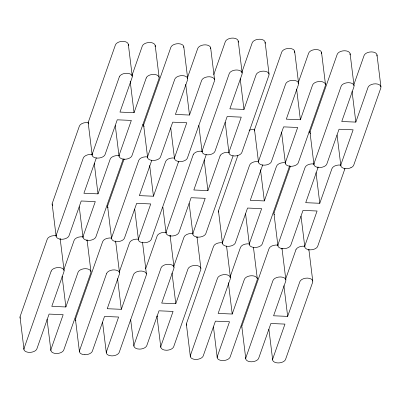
<?xml version="1.0" encoding="UTF-8"?>
<svg xmlns="http://www.w3.org/2000/svg" width="401" height="401" viewBox="0 0 401 401"><rect width="100%" height="100%" fill="white"/><g stroke="black" fill="none" stroke-linecap="round" stroke-linejoin="round"><path stroke-width="0.6" d="M52.315 203.217L79.368 126.125A6.581 3.815 -7 0 1 88.39 122.661M20.19 316.314L47.243 239.222A6.581 3.815 -7 0 1 56.265 235.758M88.36 122.039L115.413 44.947A6.581 3.815 -7 0 1 123.172 41.348A6.581 3.815 -7 0 1 128.225 45.493M24.11 348.233L51.163 271.141M92.28 153.959L119.333 76.867M63.814 269.753L74.125 240.364A6.581 3.815 -7 0 1 83.152 236.901M131.984 75.478L142.295 46.09A6.581 3.815 -7 0 1 150.059 42.491A6.581 3.815 -7 0 1 155.107 46.631M96.245 157.804A6.581 3.815 -7 0 1 96.1 158.59L83.919 193.267L97.999 193.868L110.17 159.187A6.586 3.815 -7 0 1 117.929 155.588A6.576 3.809 -7 0 1 119.192 155.723M51.158 271.141A6.581 3.815 -7 0 1 58.927 267.542A6.581 3.815 -7 0 1 63.975 271.688L51.794 306.364L65.874 306.965L78.045 272.284A6.586 3.815 -7 0 1 85.804 268.685A6.576 3.809 -7 0 1 90.842 272.825L63.794 349.918A6.556 3.799 -7 0 1 60.977 352.559A6.652 3.855 -7 0 1 56.371 353.517A6.571 3.809 -7 0 1 50.997 349.376L63.168 314.685L49.087 314.088L36.912 348.78A6.556 3.799 -7 0 1 34.095 351.421A6.652 3.855 -7 0 1 26.727 351.968A6.652 3.855 -7 0 1 23.985 348.193M119.328 76.867A6.581 3.815 -7 0 1 127.092 73.268A6.581 3.815 -7 0 1 132.145 77.413L119.964 112.09L134.044 112.691L146.215 78.01M107.764 205.573L124.079 159.082M75.639 318.67L102.691 241.577A6.581 3.815 -7 0 1 111.714 238.114M143.809 124.395L170.861 47.303A6.581 3.815 -7 0 1 178.29 43.694A6.581 3.815 -7 0 1 183.778 47.448M111.684 237.492L138.736 160.4A6.581 3.815 -7 0 1 147.758 156.936M106.611 273.497L79.558 350.589A6.571 3.809 -7 0 0 84.937 354.72M147.728 156.315L174.781 79.223A6.581 3.815 -7 0 1 182.54 75.624A6.581 3.815 -7 0 1 187.593 79.764L175.412 114.445L189.493 115.042L201.663 80.36A6.586 3.815 -7 0 1 209.422 76.761A6.576 3.809 -7 0 1 214.455 80.907L187.412 157.999A6.556 3.799 -7 0 1 184.595 160.641A6.652 3.855 -7 0 1 179.989 161.598A6.571 3.809 -7 0 1 174.615 157.458L186.786 122.761L172.701 122.165L160.53 156.856A6.556 3.799 -7 0 1 157.708 159.498A6.652 3.855 -7 0 1 150.34 160.044A6.652 3.855 -7 0 1 147.603 156.27M119.262 272.109L129.573 242.715A6.581 3.815 -7 0 1 138.596 239.252M187.432 77.834L197.743 48.441A6.581 3.815 -7 0 1 205.177 44.837A6.581 3.815 -7 0 1 210.665 48.591M138.566 238.635L150.741 203.939L136.661 203.342L124.485 238.034A6.556 3.799 -7 0 1 121.663 240.675A6.652 3.855 -7 0 1 117.062 241.633A6.571 3.809 -7 0 1 111.684 237.492M151.693 160.159A6.581 3.815 -7 0 1 151.548 160.941L139.368 195.623L153.448 196.219L165.618 161.538A6.576 3.809 -7 0 1 174.641 158.079M106.606 273.497A6.581 3.815 -7 0 1 114.37 269.898A6.581 3.815 -7 0 1 119.423 274.038L107.242 308.72L121.323 309.316L133.493 274.635A6.586 3.815 -7 0 1 141.252 271.036A6.576 3.809 -7 0 1 146.285 275.181L119.242 352.273A6.556 3.799 -7 0 1 116.425 354.915A6.652 3.855 -7 0 1 111.819 355.872A6.571 3.809 -7 0 1 106.445 351.732L118.616 317.036L104.536 316.439L92.36 351.131A6.556 3.799 -7 0 1 89.538 353.772A6.652 3.855 -7 0 1 84.937 354.73M178.42 162.084L151.367 239.176A6.556 3.799 -7 0 1 148.55 241.818A6.652 3.855 -7 0 1 141.182 242.364A6.652 3.855 -7 0 1 138.44 238.59M145.593 268.906L157.157 235.948A6.581 3.815 -7 0 1 166.179 232.485M213.763 74.631L225.327 41.674A6.581 3.815 -7 0 1 233.091 38.08A6.581 3.815 -7 0 1 238.139 42.22M193.202 154.771L166.149 231.863A6.571 3.809 -7 0 0 171.528 235.999A6.652 3.855 -7 0 0 176.124 235.046A6.556 3.799 -7 0 0 178.951 232.41L191.127 197.718L205.207 198.315L193.036 233.006M173.934 265.893L184.044 237.091A6.581 3.815 -7 0 1 193.066 233.628M241.898 72.205L252.209 42.817A6.581 3.815 -7 0 1 259.973 39.218A6.581 3.815 -7 0 1 265.026 43.363M206.159 154.53A6.581 3.815 -7 0 1 206.014 155.317L193.833 189.999L207.918 190.595L220.084 155.914M175.793 303.692L187.959 269.011A6.576 3.809 -7 0 1 195.708 265.417A6.576 3.809 -7 0 1 200.756 269.552L173.713 346.649A6.556 3.799 -7 0 1 170.891 349.291A6.652 3.855 -7 0 1 166.285 350.243A6.571 3.809 -7 0 1 160.911 346.103L173.082 311.412L159.002 310.815L146.826 345.507A6.556 3.799 -7 0 1 144.009 348.148A6.652 3.855 -7 0 1 139.403 349.106A6.571 3.809 -7 0 1 134.029 344.96L161.077 267.868A6.581 3.815 -7 0 1 168.841 264.274A6.581 3.815 -7 0 1 173.889 268.414L161.708 303.096L175.793 303.692L172.024 273.001M243.963 109.418L256.129 74.736A6.576 3.809 -7 0 1 263.878 71.142A6.576 3.809 -7 0 1 268.926 75.278L241.883 152.375A6.556 3.799 -7 0 1 239.061 155.017A6.652 3.855 -7 0 1 234.455 155.974A6.571 3.809 -7 0 1 229.081 151.829L241.252 117.137L227.172 116.541L214.996 151.232A6.556 3.799 -7 0 1 212.179 153.874A6.652 3.855 -7 0 1 207.573 154.831A6.571 3.809 -7 0 1 202.199 150.686L229.247 73.594A6.581 3.815 -7 0 1 237.011 70A6.581 3.815 -7 0 1 242.059 74.14L229.878 108.821L243.963 109.418L240.194 78.726M218.66 210.279L237.863 155.548M186.535 323.376L213.588 246.284A6.581 3.815 -7 0 1 222.61 242.821M254.705 129.102L281.753 52.01A6.581 3.815 -7 0 1 289.517 48.411A6.581 3.815 -7 0 1 294.57 52.551M222.58 242.199L249.628 165.107A6.581 3.815 -7 0 1 258.655 161.643M190.455 355.296L217.507 278.204A6.581 3.815 -7 0 1 225.267 274.605A6.581 3.815 -7 0 1 230.319 278.745L218.139 313.427L232.219 314.028L244.389 279.347A6.581 3.815 -7 0 1 252.149 275.748A6.581 3.815 -7 0 1 257.201 279.888L230.139 356.98A6.556 3.799 -7 0 1 227.317 359.622A6.611 3.83 -7 0 1 220.014 360.173A6.611 3.83 -7 0 1 217.272 356.434M258.625 161.022L285.672 83.929A6.581 3.815 -7 0 1 293.437 80.33A6.581 3.815 -7 0 1 298.489 84.476L286.309 119.152L300.389 119.754L312.559 85.072A6.581 3.815 -7 0 1 320.319 81.473A6.581 3.815 -7 0 1 325.371 85.614L298.309 162.706A6.556 3.799 -7 0 1 295.487 165.347A6.611 3.83 -7 0 1 288.184 165.899A6.611 3.83 -7 0 1 285.442 162.159M262.429 165.648L250.264 200.33L264.344 200.931L276.515 166.25A6.581 3.815 -7 0 1 285.537 162.786M229.948 277.402L240.47 247.427A6.581 3.815 -7 0 1 249.492 243.963M298.118 83.127L308.64 53.153A6.581 3.815 -7 0 1 316.399 49.554A6.581 3.815 -7 0 1 321.452 53.694M249.462 243.342L261.637 208.65L247.552 208.049L235.382 242.745A6.556 3.799 -7 0 1 232.56 245.387A6.611 3.83 -7 0 1 225.252 245.933A6.611 3.83 -7 0 1 222.51 242.199M217.337 356.439L229.512 321.747L215.427 321.146L203.257 355.842A6.556 3.799 -7 0 1 200.435 358.484A6.611 3.83 -7 0 1 193.127 359.03A6.611 3.83 -7 0 1 190.39 355.296M285.507 162.164L297.677 127.473L283.597 126.871L271.427 161.568A6.556 3.799 -7 0 1 268.605 164.209A6.611 3.83 -7 0 1 261.297 164.756A6.611 3.83 -7 0 1 258.555 161.022M289.316 166.791L262.264 243.883A6.556 3.799 -7 0 1 259.442 246.525A6.611 3.83 -7 0 1 252.139 247.076A6.611 3.83 -7 0 1 249.397 243.337M274.109 212.635L290.419 166.144M241.983 325.732L269.031 248.64A6.581 3.815 -7 0 1 278.058 245.171M310.153 131.458L337.201 54.366A6.581 3.815 -7 0 1 344.965 50.767A6.581 3.815 -7 0 1 350.018 54.907M278.028 244.555L305.076 167.463A6.581 3.815 -7 0 1 314.098 163.999M245.903 357.652L272.951 280.56A6.581 3.815 -7 0 1 280.715 276.961A6.581 3.815 -7 0 1 285.768 281.101L273.587 315.782L287.667 316.379L299.838 281.697A6.581 3.815 -7 0 1 307.597 278.104A6.581 3.815 -7 0 1 312.65 282.244L285.587 359.336A6.556 3.799 -7 0 1 282.765 361.978A6.611 3.83 -7 0 1 275.462 362.524A6.611 3.83 -7 0 1 272.72 358.79M314.068 163.377L341.121 86.285A6.581 3.815 -7 0 1 348.885 82.686A6.581 3.815 -7 0 1 353.933 86.827L341.752 121.508L355.837 122.104L368.008 87.423A6.581 3.815 -7 0 1 375.767 83.829A6.581 3.815 -7 0 1 380.82 87.969L353.757 165.062A6.556 3.799 -7 0 1 350.935 167.703M317.878 168.004L305.712 202.685L319.792 203.282L331.963 168.6A6.581 3.815 -7 0 1 340.985 165.137M285.602 279.171L295.918 249.778M353.978 84.31L364.088 55.503A6.581 3.815 -7 0 1 371.847 51.909A6.581 3.815 -7 0 1 376.9 56.05M304.91 245.693L317.081 211.001L303.001 210.405L290.83 245.096A6.556 3.799 -7 0 1 288.008 247.738A6.611 3.83 -7 0 1 280.7 248.289A6.611 3.83 -7 0 1 277.958 244.55M272.785 358.79L284.956 324.098L270.875 323.502L258.705 358.193A6.556 3.799 -7 0 1 255.883 360.835A6.611 3.83 -7 0 1 248.575 361.386A6.611 3.83 -7 0 1 245.833 357.647M340.955 164.515L353.126 129.824L339.045 129.227L326.87 163.919A6.556 3.799 -7 0 1 324.053 166.56A6.611 3.83 -7 0 1 316.745 167.112A6.611 3.83 -7 0 1 314.003 163.372M344.765 169.147L317.712 246.239A6.556 3.799 -7 0 1 314.89 248.881A6.611 3.83 -7 0 1 307.587 249.427A6.611 3.83 -7 0 1 304.845 245.693M377.005 54.887L380.92 86.806M350.118 53.749L354.038 85.669M352.068 91.413L355.837 122.104M337.071 134.982L340.84 165.673M321.557 52.536L325.477 84.456M316.023 172.59L319.792 203.282M310.038 132.611L313.958 164.53M294.67 51.393L298.59 83.313M296.62 89.057L300.389 119.754M308.91 249.778L312.755 281.081M301.026 216.159L304.795 246.851M281.547 132.014L285.392 163.317M265.126 42.2L269.046 74.12M282.023 248.635L285.868 279.943M283.898 285.687L287.667 316.379M273.993 213.788L277.913 245.708M260.5 169.623L264.344 200.931M254.59 130.26L258.51 162.179M238.244 41.057L242.164 72.977M268.901 329.256L272.67 359.948M253.462 247.422L257.307 278.73M245.582 213.803L249.347 244.495M225.197 122.295L228.966 152.987M210.66 47.824L214.58 79.744M241.868 326.885L245.788 358.805M226.58 246.279L230.42 277.587M228.375 282.72L232.219 314.028M218.545 211.437L222.465 243.357M204.149 159.904L207.918 190.595M198.841 125.448L202.084 151.844M183.778 46.686L187.698 78.606M185.723 84.35L189.493 115.042M213.457 326.9L217.222 357.592M197.036 237.086L200.876 268.394M189.152 203.467L192.921 234.164M170.731 127.919L174.5 158.611M155.212 45.473L159.132 77.393M186.42 324.534L190.34 356.454M170.074 235.332L173.994 267.251M162.871 207.237L166.039 233.021M149.678 165.528L153.448 196.219M143.693 125.548L147.613 157.468M128.33 44.331L132.25 76.25M130.2 81.383L134.044 112.691M156.951 315.953L160.796 347.261M142.49 242.099L146.41 274.018M134.686 209.096L138.455 239.788M115.282 125.563L119.052 156.255M130.671 319.722L133.914 346.118M115.608 240.961L119.528 272.88M117.553 278.625L121.323 309.316M107.648 206.726L111.568 238.645M94.235 163.177L97.999 193.868M88.245 123.197L92.165 155.117M102.561 322.193L106.33 352.885M87.042 239.748L90.962 271.667M79.238 206.741L83.007 237.432M75.523 319.823L79.443 351.742M60.16 238.605L64.08 270.525M62.11 276.274L65.874 306.965M52.205 204.375L56.12 236.294M47.037 319.226L50.882 350.529M20.08 317.472L24 349.391M60.2 238.981A6.581 3.815 -7 0 1 60.055 239.768M87.087 240.124A6.581 3.815 -7 0 1 86.942 240.906M20.271 318.193A6.611 3.83 -7 0 1 20.125 316.314M92.155 153.919A6.652 3.855 -7 0 0 94.897 157.693A6.652 3.855 -7 0 0 102.255 157.137A6.556 3.799 -7 0 0 105.082 154.505L117.257 119.814L131.338 120.41L119.162 155.102A6.571 3.809 -7 0 0 124.541 159.232M124.541 159.242A6.652 3.855 -7 0 0 129.137 158.28A6.556 3.799 -7 0 0 131.964 155.643L159.017 78.551A6.576 3.809 -7 0 0 153.964 74.411A6.576 3.809 -7 0 0 146.2 78.005M88.441 123.919A6.611 3.83 -7 0 1 88.295 122.039M92.31 154.58A6.581 3.815 -7 0 0 83.283 158.044L56.235 235.136A6.571 3.809 -7 0 0 61.614 239.272A6.652 3.855 -7 0 0 66.21 238.314A6.556 3.799 -7 0 0 69.037 235.683L81.213 200.991L95.293 201.588L83.117 236.279A6.571 3.809 -7 0 0 88.501 240.41A6.652 3.855 -7 0 0 93.092 239.457A6.556 3.799 -7 0 0 95.919 236.821L122.972 159.728A6.576 3.809 -7 0 0 123.107 158.946M52.611 205.427A6.611 3.83 -7 0 1 52.396 205.096M52.24 204.746A6.611 3.83 -7 0 1 52.25 203.217M318.008 166.841A6.581 3.815 -7 0 1 317.893 168.004M344.92 168.36A6.581 3.815 -7 0 1 344.775 169.147M308.915 131.944A6.581 3.815 -7 0 1 310.184 132.074M274.399 214.846A6.611 3.83 -7 0 1 274.189 214.51M274.033 214.164A6.611 3.83 -7 0 1 274.038 212.63M350.93 167.698A6.611 3.83 -7 0 1 343.627 168.255A6.611 3.83 -7 0 1 340.89 164.515M310.444 133.668A6.611 3.83 -7 0 1 310.234 133.338M310.078 132.987A6.611 3.83 -7 0 1 310.083 131.453M281.993 248.399A6.581 3.815 -7 0 1 281.848 249.181M308.875 249.537A6.581 3.815 -7 0 1 308.73 250.324M295.913 249.778A6.581 3.815 -7 0 1 304.94 246.314M241.908 327.261A6.611 3.83 -7 0 1 241.913 325.727M262.59 164.866A6.581 3.815 -7 0 1 262.444 165.648M289.442 165.628A6.581 3.815 -7 0 1 289.327 166.791M249.081 130.3A6.581 3.815 -7 0 1 254.735 129.724M218.74 212.159A6.611 3.83 -7 0 1 218.595 210.279M254.785 130.982A6.611 3.83 -7 0 1 254.635 129.102M226.545 246.044A6.581 3.815 -7 0 1 226.4 246.826M253.427 247.186A6.581 3.815 -7 0 1 253.282 247.968M186.615 325.256A6.611 3.83 -7 0 1 186.47 323.376M115.648 241.337A6.581 3.815 -7 0 1 115.503 242.119M75.934 320.88A6.611 3.83 -7 0 1 75.573 318.665M144.104 126.606A6.611 3.83 -7 0 1 143.743 124.39M178.555 161.302A6.576 3.809 -7 0 1 178.41 162.084M142.576 124.881A6.581 3.815 -7 0 1 143.839 125.017M108.059 207.783A6.611 3.83 -7 0 1 107.699 205.568M170.114 235.708A6.581 3.815 -7 0 1 169.974 236.495M197.001 236.851A6.581 3.815 -7 0 1 196.856 237.638M157.282 316.394A6.611 3.83 -7 0 1 157.072 316.063M193.197 154.771A6.581 3.815 -7 0 1 202.224 151.307M192.911 232.966A6.652 3.855 -7 0 0 195.648 236.74A6.652 3.855 -7 0 0 203.011 236.184A6.556 3.799 -7 0 0 205.838 233.552L232.886 156.455A6.576 3.809 -7 0 0 233.026 155.673M220.069 155.914A6.576 3.809 -7 0 1 229.106 152.455"/></g></svg>
